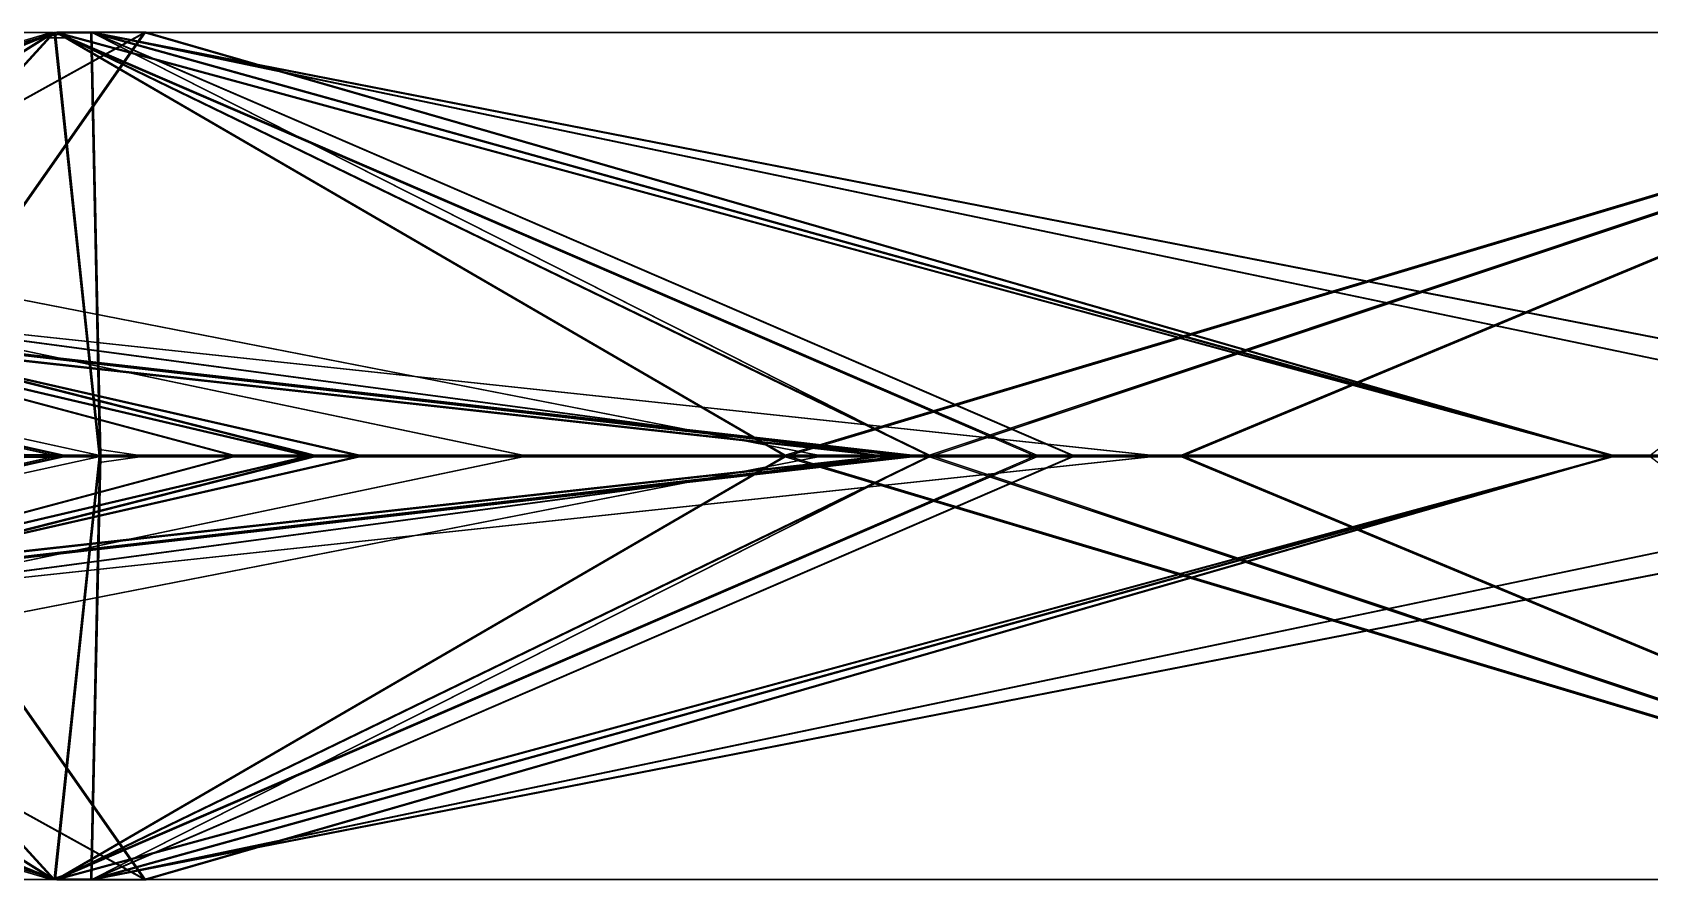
# Model space of a CAD drawing. Header units: metres. Extents: x -12.4 to 12.4, y -12.4 to 12.4.
# Drawn here: x 6.305 to 7.928, y -0.425 to 0.425 of the extents above; entities that cross this region are included whole.
import ezdxf

# ---------------------------------------------------------------- set-up
doc = ezdxf.new("R2010")
doc.units = ezdxf.units.M
doc.layers.add('Snowflake', color=7, linetype='CONTINUOUS')

msp = doc.modelspace()

# ---------------------------------------------------------------- linework, layer by layer
at = {"layer": 'Snowflake'}
for points in [[(7.134437, 0.003518, 4.979841), (3.983132, 0.425312, 5.112814), (3.317546, 0.425312, 5.393625)], [(7.134437, 0.003518, 4.979841), (3.317546, 0.425312, 5.393625), (3.323758, 0.423606, 5.39465)], [(5.244978, 0.000692, 5.416162), (7.150799, 0.000692, 4.979766), (3.323758, 0.423606, 5.39465)], [(3.323758, 0.423606, 5.39465), (7.150799, 0.000692, 4.979766), (7.134437, 0.003518, 4.979841)], [(4.637228, 0.000475, -4.682958), (7.173711, 0.000475, -4.96677), (3.462031, 0.424709, -5.35108)], [(7.181515, 0.000125, -4.967877), (3.475084, 0.423758, -5.351643), (3.462031, 0.424709, -5.35108)], [(3.462031, 0.424709, -5.35108), (7.173711, 0.000475, -4.96677), (7.181515, 0.000125, -4.967877)], [(3.464445, 0.424201, -5.353792), (7.181901, 0.000705, -5.711039), (4.718266, 0.000705, -5.762179)], [(7.181901, 0.000705, -5.711039), (3.464445, 0.424201, -5.353792), (3.482159, 0.42298, -5.353752)], [(7.181515, 0.000125, -4.967877), (7.433496, 0.000125, -5.404321), (3.475084, 0.423758, -5.351643)], [(7.433204, 0.000135, -5.406331), (3.482159, 0.42298, -5.353752), (3.475084, 0.423758, -5.351643)], [(3.475084, 0.423758, -5.351643), (7.433496, 0.000125, -5.404321), (7.433204, 0.000135, -5.406331)], [(3.482159, 0.42298, -5.353752), (7.433204, 0.000135, -5.406331), (7.193899, 0.000135, -5.710449)], [(3.482159, 0.42298, -5.353752), (7.193899, 0.000135, -5.710449), (7.181901, 0.000705, -5.711039)], [(3.943479, 0.425155, -0.188916), (6.324279, 0.425154, -0.17088), (4.890364, 0.000634, -0.892335)], [(6.324279, 0.425154, -0.17088), (3.943479, 0.425155, -0.188916), (3.946363, 0.425099, -0.187196)], [(3.946363, 0.425099, -0.187196), (6.326396, 0.425099, -0.169165), (6.324279, 0.425154, -0.17088)], [(5.938715, 0.000716, 0.443872), (6.326396, 0.425099, -0.169165), (3.946363, 0.425099, -0.187196)], [(7.152063, 0.000745, 4.977458), (3.984101, 0.424768, 5.111133), (3.983132, 0.425312, 5.112814)], [(3.983132, 0.425312, 5.112814), (7.134437, 0.003518, 4.979841), (7.152063, 0.000745, 4.977458)], [(3.984101, 0.424768, 5.111133), (7.152063, 0.000745, 4.977458), (4.053887, 0.000745, 4.727578)], [(4.195257, 0.000661, -6.735241), (6.579227, 0.000661, -6.89901), (4.772204, 0.424902, -7.265904)], [(6.374568, 0.000232, 10.482217), (6.339522, 0.000232, 9.629681), (4.442721, 0.423807, 7.244139)], [(6.331449, 0.001009, 9.617861), (4.479919, 0.414475, 7.289254), (4.442721, 0.423807, 7.244139)], [(4.442721, 0.423807, 7.244139), (6.339522, 0.000232, 9.629681), (6.331449, 0.001009, 9.617861)], [(6.374568, 0.000232, 10.482217), (4.442721, 0.423807, 7.244139), (4.475295, 0.416577, 7.302631)], [(6.584501, 0.000238, -6.899766), (4.781679, 0.423493, -7.265807), (4.772204, 0.424902, -7.265904)], [(4.772204, 0.424902, -7.265904), (6.579227, 0.000661, -6.89901), (6.584501, 0.000238, -6.899766)], [(6.631361, 0.000636, -7.495228), (5.529922, 0.000636, -7.67417), (4.776197, 0.424035, -7.268112)], [(6.631361, 0.000636, -7.495228), (4.776197, 0.424035, -7.268112), (4.788791, 0.421967, -7.267835)], [(6.584501, 0.000238, -6.899766), (6.800292, 0.000238, -7.273528), (4.781679, 0.423493, -7.265807)], [(6.800047, 0.000255, -7.275527), (4.788791, 0.421967, -7.267835), (4.781679, 0.423493, -7.265807)], [(4.781679, 0.423493, -7.265807), (6.800292, 0.000238, -7.273528), (6.800047, 0.000255, -7.275527)], [(6.800047, 0.000255, -7.275527), (6.636565, 0.000255, -7.494046), (4.788791, 0.421967, -7.267835)], [(4.788791, 0.421967, -7.267835), (6.636565, 0.000255, -7.494046), (6.631361, 0.000636, -7.495228)], [(4.890364, 0.000634, -0.892335), (6.324279, 0.425154, -0.17088), (6.31162, 0.419905, -0.178955)], [(5.137872, 0.000685, 7.399622), (6.50439, 0.000685, 7.317599), (4.92148, 0.424506, 6.952797)], [(6.509485, 0.000331, 7.316975), (4.927548, 0.423891, 6.952397), (4.92148, 0.424506, 6.952797)], [(4.92148, 0.424506, 6.952797), (6.50439, 0.000685, 7.317599), (6.509485, 0.000331, 7.316975)], [(6.58451, 0.000845, 6.520254), (4.924703, 0.423537, 6.949782), (4.928464, 0.423736, 6.95042)], [(6.58451, 0.000845, 6.520254), (5.560267, 0.000845, 6.613916), (4.924703, 0.423537, 6.949782)], [(6.509485, 0.000331, 7.316975), (7.096878, 0.000331, 6.894726), (4.927548, 0.423891, 6.952397)], [(7.097128, 0.000306, 6.892766), (4.928464, 0.423736, 6.95042), (4.927548, 0.423891, 6.952397)], [(4.927548, 0.423891, 6.952397), (7.096878, 0.000331, 6.894726), (7.097128, 0.000306, 6.892766)], [(7.097128, 0.000306, 6.892766), (6.59117, 0.000306, 6.520142), (4.928464, 0.423736, 6.95042)], [(4.928464, 0.423736, 6.95042), (6.59117, 0.000306, 6.520142), (6.58451, 0.000845, 6.520254)], [(6.320892, 0.422033, -0.175241), (5.291258, 0.000575, -0.784056), (5.287753, 0.000807, -0.784359)], [(5.287753, 0.000807, -0.784359), (6.31162, 0.419905, -0.178955), (6.320892, 0.422033, -0.175241)], [(6.320892, 0.422033, -0.175241), (5.649384, 0.000575, -0.784055), (5.291258, 0.000575, -0.784056)], [(5.649384, 0.000575, -0.784055), (6.320892, 0.422033, -0.175241), (6.327405, 0.425174, -0.171879)], [(6.327405, 0.425174, -0.171879), (5.652043, 0.001296, -0.784187), (5.649384, 0.000575, -0.784055)], [(6.417451, 0.425174, -0.89224), (5.652043, 0.001296, -0.784187), (6.327405, 0.425174, -0.171879)], [(5.652043, 0.001296, -0.784187), (6.417451, 0.425174, -0.89224), (6.416373, 0.42382, -0.893876)], [(6.416373, 0.42382, -0.893876), (5.652424, 0.000751, -0.786029), (5.652043, 0.001296, -0.784187)], [(6.416373, 0.42382, -0.893876), (6.119766, 0.000751, -1.145523), (5.652424, 0.000751, -0.786029)], [(6.326396, 0.425099, -0.169165), (5.938715, 0.000716, 0.443872), (5.940144, 0.000603, 0.44517)], [(5.940144, 0.000603, 0.44517), (6.327295, 0.424406, -0.167029), (6.326396, 0.425099, -0.169165)], [(5.940144, 0.000603, 0.44517), (6.372285, 0.000603, 1.66957), (6.327295, 0.424406, -0.167029)], [(6.418421, 0.424768, -0.894767), (6.121146, 0.000745, -1.146981), (6.119766, 0.000751, -1.145523)], [(6.119766, 0.000751, -1.145523), (6.416373, 0.42382, -0.893876), (6.418421, 0.424768, -0.894767)], [(6.418421, 0.424768, -0.894767), (7.886636, 0.000745, -3.70514), (6.121146, 0.000745, -1.146981)], [(6.329789, 0.425312, -0.176267), (6.327405, 0.425174, -0.171879), (6.31162, 0.419905, -0.178955)], [(6.333783, 0.423606, -0.181134), (6.329789, 0.425312, -0.176267), (6.31162, 0.419905, -0.178955)], [(6.329076, 0.425217, -0.168382), (6.3312, 0.424983, -0.169325), (6.31162, 0.419905, -0.178955)], [(6.328483, 0.424685, -0.161326), (6.329076, 0.425217, -0.168382), (6.31162, 0.419905, -0.178955)], [(6.327405, 0.425174, -0.171879), (6.320892, 0.422033, -0.175241), (6.31162, 0.419905, -0.178955)], [(6.324279, 0.425154, -0.17088), (6.326396, 0.425099, -0.169165), (6.31162, 0.419905, -0.178955)], [(6.326396, 0.425099, -0.169165), (6.327295, 0.424406, -0.167029), (6.31162, 0.419905, -0.178955)], [(6.330577, 0.425061, -0.170852), (6.331765, 0.423515, -0.174139), (6.31162, 0.419905, -0.178955)], [(6.3312, 0.424983, -0.169325), (6.330577, 0.425061, -0.170852), (6.31162, 0.419905, -0.178955)], [(6.327295, 0.424406, -0.167029), (6.328483, 0.424685, -0.161326), (6.31162, 0.419905, -0.178955)], [(6.339472, 0.419878, -0.188636), (6.333783, 0.423606, -0.181134), (6.31162, 0.419905, -0.178955)], [(6.331765, 0.423515, -0.174139), (6.339472, 0.419878, -0.188636), (6.31162, 0.419905, -0.178955)], [(6.372857, 0.006685, 1.650126), (6.328483, 0.424685, -0.161326), (6.327295, 0.424406, -0.167029)], [(6.327295, 0.424406, -0.167029), (6.372285, 0.000603, 1.66957), (6.372857, 0.006685, 1.650126)], [(6.417451, 0.425174, -0.89224), (6.327405, 0.425174, -0.171879), (6.329789, 0.425312, -0.176267)], [(6.365049, 0.425217, 0.317254), (6.329076, 0.425217, -0.168382), (6.328483, 0.424685, -0.161326)], [(6.328483, 0.424685, -0.161326), (6.364002, 0.424685, 0.318176), (6.365049, 0.425217, 0.317254)], [(6.372857, 0.006685, 1.650126), (6.364002, 0.424685, 0.318176), (6.328483, 0.424685, -0.161326)], [(6.329076, 0.425217, -0.168382), (6.365049, 0.425217, 0.317254), (7.201397, 0.00187, 0.263293)], [(7.205246, 0.000799, 0.263203), (6.3312, 0.424983, -0.169325), (6.329076, 0.425217, -0.168382)], [(6.329076, 0.425217, -0.168382), (7.201397, 0.00187, 0.263293), (7.205246, 0.000799, 0.263203)], [(7.879888, 0.003518, -3.688684), (6.419392, 0.425312, -0.893086), (6.329789, 0.425312, -0.176267)], [(6.329789, 0.425312, -0.176267), (6.419392, 0.425312, -0.893086), (6.417451, 0.425174, -0.89224)], [(7.879888, 0.003518, -3.688684), (6.329789, 0.425312, -0.176267), (6.333783, 0.423606, -0.181134)], [(7.060687, 0.000737, -0.74775), (6.330577, 0.425061, -0.170852), (8.47591, 0.425061, -0.224936)], [(8.47591, 0.425061, -0.224936), (6.330577, 0.425061, -0.170852), (6.3312, 0.424983, -0.169325)], [(7.059611, 0.000507, -0.749248), (6.331765, 0.423515, -0.174139), (6.330577, 0.425061, -0.170852)], [(6.330577, 0.425061, -0.170852), (7.060687, 0.000737, -0.74775), (7.059611, 0.000507, -0.749248)], [(6.3312, 0.424983, -0.169325), (8.475826, 0.424983, -0.223391), (8.47591, 0.425061, -0.224936)], [(7.205246, 0.000799, 0.263203), (8.475826, 0.424983, -0.223391), (6.3312, 0.424983, -0.169325)], [(7.059611, 0.000507, -0.749248), (7.059611, 0.000507, -1.324355), (6.331765, 0.423515, -0.174139)], [(7.060278, 0.000961, -1.327728), (6.339472, 0.419878, -0.188636), (6.331765, 0.423515, -0.174139)], [(6.331765, 0.423515, -0.174139), (7.059611, 0.000507, -1.324355), (7.060278, 0.000961, -1.327728)], [(7.313023, 0.000692, -1.834205), (7.888003, 0.000692, -3.702891), (6.333783, 0.423606, -0.181134)], [(6.333783, 0.423606, -0.181134), (7.888003, 0.000692, -3.702891), (7.879888, 0.003518, -3.688684)], [(7.313023, 0.000692, -1.834205), (6.333783, 0.423606, -0.181134), (6.339472, 0.419878, -0.188636)], [(6.365049, 0.425217, 0.317254), (6.364002, 0.424685, 0.318176), (6.366593, 0.424551, 0.319177)], [(6.364002, 0.424685, 0.318176), (6.365187, 0.424709, 0.322668), (6.366593, 0.424551, 0.319177)], [(6.374175, 0.000475, 1.674478), (6.365187, 0.424709, 0.322668), (6.364002, 0.424685, 0.318176)], [(6.364002, 0.424685, 0.318176), (6.372857, 0.006685, 1.650126), (6.374175, 0.000475, 1.674478)], [(7.201397, 0.00187, 0.263293), (6.365049, 0.425217, 0.317254), (6.366593, 0.424551, 0.319177)], [(6.374175, 0.000475, 1.674478), (7.888204, 0.000475, 3.729232), (6.365187, 0.424709, 0.322668)], [(6.365187, 0.424709, 0.322668), (6.372201, 0.423758, 0.33369), (6.366593, 0.424551, 0.319177)], [(7.893064, 0.000125, 3.735437), (6.372201, 0.423758, 0.33369), (6.365187, 0.424709, 0.322668)], [(6.365187, 0.424709, 0.322668), (7.888204, 0.000475, 3.729232), (7.893064, 0.000125, 3.735437)], [(6.366593, 0.424551, 0.319177), (7.348564, 0.000457, 1.20207), (7.204418, 0.000457, 0.265121)], [(6.377565, 0.42298, 0.338763), (6.368742, 0.424201, 0.323402), (6.366593, 0.424551, 0.319177)], [(6.372201, 0.423758, 0.33369), (6.377565, 0.42298, 0.338763), (6.366593, 0.424551, 0.319177)], [(7.348564, 0.000457, 1.20207), (6.366593, 0.424551, 0.319177), (6.368742, 0.424201, 0.323402)], [(6.366593, 0.424551, 0.319177), (7.204418, 0.000457, 0.265121), (7.201397, 0.00187, 0.263293)], [(6.368742, 0.424201, 0.323402), (8.536854, 0.000705, 3.36419), (7.349327, 0.000705, 1.20505)], [(8.536854, 0.000705, 3.36419), (6.368742, 0.424201, 0.323402), (6.377565, 0.42298, 0.338763)], [(6.368742, 0.424201, 0.323402), (7.349327, 0.000705, 1.20505), (7.348564, 0.000457, 1.20207)], [(7.893064, 0.000125, 3.735437), (8.397026, 0.000125, 3.735437), (6.372201, 0.423758, 0.33369)], [(8.398621, 0.000135, 3.734179), (6.377565, 0.42298, 0.338763), (6.372201, 0.423758, 0.33369)], [(6.372201, 0.423758, 0.33369), (8.397026, 0.000125, 3.735437), (8.398621, 0.000135, 3.734179)], [(6.377565, 0.42298, 0.338763), (8.398621, 0.000135, 3.734179), (8.542342, 0.000135, 3.374876)], [(6.377565, 0.42298, 0.338763), (8.542342, 0.000135, 3.374876), (8.536854, 0.000705, 3.36419)], [(6.418421, 0.424768, -0.894767), (6.416373, 0.42382, -0.893876), (6.417451, 0.425174, -0.89224)], [(6.417451, 0.425174, -0.89224), (6.419392, 0.425312, -0.893086), (6.418421, 0.424768, -0.894767)], [(7.886636, 0.000745, -3.70514), (6.418421, 0.424768, -0.894767), (6.419392, 0.425312, -0.893086)], [(6.419392, 0.425312, -0.893086), (7.879888, 0.003518, -3.688684), (7.886636, 0.000745, -3.70514)], [(7.060687, 0.000737, -0.74775), (8.47591, 0.425061, -0.224936), (8.465716, 0.420511, -0.230352)], [(8.475826, 0.424983, -0.223391), (7.205246, 0.000799, 0.263203), (7.209383, 0.000663, 0.263301)], [(7.209383, 0.000663, 0.263301), (8.476167, 0.42358, -0.22184), (8.475826, 0.424983, -0.223391)], [(7.209383, 0.000663, 0.263301), (7.928112, 0.000663, 0.263301), (8.476167, 0.42358, -0.22184)], [(7.458042, 0.000741, -0.711885), (8.465716, 0.420511, -0.230352), (8.477028, 0.42377, -0.226792)], [(8.477028, 0.42377, -0.226792), (7.460964, 0.000506, -0.712335), (7.458042, 0.000741, -0.711885)], [(8.000454, 0.000506, -0.856199), (7.460964, 0.000506, -0.712335), (8.477028, 0.42377, -0.226792)], [(6.329405, 0.000139, 10.591917), (6.374588, 0.000139, 10.486143), (4.475295, 0.416577, 7.302631)], [(6.329405, 0.000139, 10.591917), (4.475295, 0.416577, 7.302631), (4.5101, 0.408535, 7.368476)], [(4.475295, 0.416577, 7.302631), (6.374588, 0.000139, 10.486143), (6.374568, 0.000232, 10.482217)], [(6.331449, 0.001009, 9.617861), (6.024662, 0.001009, 9.227023), (4.479919, 0.414475, 7.289254)], [(6.304559, 0.000139, 10.650082), (6.328409, 0.000139, 10.594248), (4.5101, 0.408535, 7.368476)], [(4.5101, 0.408535, 7.368476), (6.328409, 0.000139, 10.594248), (6.329405, 0.000139, 10.591917)], [(6.31162, 0.419905, -0.178955), (4.896022, 0.000807, -0.891194), (4.890364, 0.000634, -0.892335)], [(6.31162, 0.419905, -0.178955), (5.287753, 0.000807, -0.784359), (4.896022, 0.000807, -0.891194)], [(7.060278, 0.000961, -1.327728), (7.309454, 0.000961, -1.82608), (6.339472, 0.419878, -0.188636)], [(6.339472, 0.419878, -0.188636), (7.309454, 0.000961, -1.82608), (7.313023, 0.000692, -1.834205)], [(8.465716, 0.420511, -0.230352), (7.065682, 0.000741, -0.747554), (7.060687, 0.000737, -0.74775)], [(7.458042, 0.000741, -0.711885), (7.065682, 0.000741, -0.747554), (8.465716, 0.420511, -0.230352)], [(7.158533, 0, 4.976282), (4.062048, 0, 4.726539), (4.053887, 0.000745, 4.727578)], [(4.053887, 0.000745, 4.727578), (7.152063, 0.000745, 4.977458), (7.158533, 0, 4.976282)], [(7.152063, -0.000745, 4.977458), (4.053887, -0.000745, 4.727578), (4.062048, 0, 4.726539)], [(6.67722, 0, 4.716118), (5.209784, 0, 4.561176), (4.062048, 0, 4.726539)], [(4.062048, 0, 4.726539), (7.158533, 0, 4.976282), (6.67722, 0, 4.716118)], [(7.158533, 0, 4.976282), (4.062048, 0, 4.726539), (5.209784, 0, 4.561176)], [(4.062048, 0, 4.726539), (7.158533, 0, 4.976282), (7.152063, -0.000745, 4.977458)], [(6.579227, 0.000661, -6.89901), (4.195257, 0.000661, -6.735241), (4.674504, 0, -6.766387)], [(6.328873, 0, -6.880036), (4.674504, 0, -6.766387), (4.195257, -0.000661, -6.735241)], [(4.195257, -0.000661, -6.735241), (6.579227, -0.000661, -6.89901), (6.328873, 0, -6.880036)], [(7.173711, 0.000475, -4.96677), (4.637228, 0.000475, -4.682958), (4.713272, 0, -4.689554)], [(7.124192, 0, -4.959317), (4.713272, 0, -4.689554), (4.637228, -0.000476, -4.682958)], [(4.637228, -0.000476, -4.682958), (7.173711, -0.000476, -4.96677), (7.124192, 0, -4.959317)], [(4.674504, 0, -6.766387), (6.328873, 0, -6.880036), (6.579227, 0.000661, -6.89901)], [(5.754635, 0, -6.836048), (4.674504, 0, -6.766387), (6.328873, 0, -6.880036)], [(4.713272, 0, -4.689554), (7.124192, 0, -4.959317), (7.173711, 0.000475, -4.96677)], [(6.086525, 0, -4.806689), (4.713272, 0, -4.689554), (7.124192, 0, -4.959317)], [(7.156339, 0, -5.713302), (4.761008, 0, -5.763025), (4.718266, 0.000705, -5.762179)], [(4.718266, 0.000705, -5.762179), (7.181901, 0.000705, -5.711039), (7.156339, 0, -5.713302)], [(7.181901, -0.000705, -5.711039), (4.718266, -0.000705, -5.762179), (4.761008, 0, -5.763025)], [(6.032709, 0, -5.796421), (7.156339, 0, -5.713302), (4.761008, 0, -5.763025)], [(4.761008, 0, -5.763025), (7.156339, 0, -5.713302), (7.181901, -0.000705, -5.711039)], [(5.137872, -0.000685, 7.399622), (6.50439, -0.000685, 7.317599), (6.50439, 0.000685, 7.317599)], [(6.50439, 0.000685, 7.317599), (5.137872, 0.000685, 7.399622), (5.137872, -0.000685, 7.399622)], [(6.677525, 0, 4.715135), (5.209765, 0, 4.560159), (5.209784, 0, 4.561176)], [(5.209765, 0, 4.560159), (6.677525, 0, 4.715135), (6.67722, 0, 4.716118)], [(6.67722, 0, 4.716118), (5.209784, 0, 4.561176), (5.209765, 0, 4.560159)], [(5.209784, 0, 4.561176), (6.67722, 0, 4.716118), (7.158533, 0, 4.976282)], [(5.209784, 0, 4.561176), (6.67722, 0, 4.716118), (6.677525, 0, 4.715135)], [(7.150799, 0.000692, 4.979766), (5.244978, 0.000692, 5.416162), (5.250628, 0, 5.416659)], [(7.157579, 0, 4.980004), (5.250628, 0, 5.416659), (5.244978, -0.000692, 5.416162)], [(5.244978, -0.000692, 5.416162), (7.150799, -0.000691, 4.979766), (7.157579, 0, 4.980004)], [(5.250628, 0, 5.416659), (7.157579, 0, 4.980004), (7.150799, 0.000692, 4.979766)], [(6.241353, 0, 5.550508), (5.250628, 0, 5.416659), (7.157579, 0, 4.980004)], [(5.529922, 0.000636, -7.67417), (6.631361, 0.000636, -7.495228), (6.631361, -0.000636, -7.495228)], [(6.631361, -0.000636, -7.495228), (5.529922, -0.000636, -7.67417), (5.529922, 0.000636, -7.67417)], [(5.560267, 0.000845, 6.613916), (6.58451, 0.000845, 6.520254), (6.58451, -0.000845, 6.520254)], [(6.58451, -0.000845, 6.520254), (5.560267, -0.000845, 6.613916), (5.560267, 0.000845, 6.613916)], [(6.328873, 0, -6.880036), (5.754635, 0, -6.836048), (5.754707, 0, -6.835041)], [(6.584984, 0, -6.898641), (5.754707, 0, -6.835041), (5.754635, 0, -6.836048)], [(5.754635, 0, -6.836048), (6.328873, 0, -6.880036), (6.584984, 0, -6.898641)], [(5.754707, 0, -6.835041), (6.584984, 0, -6.898641), (6.328873, 0, -6.880036)], [(6.372285, 0.000603, 1.66957), (5.940144, 0.000603, 0.44517), (5.940144, -0.000603, 0.44517)], [(5.940144, -0.000603, 0.44517), (6.372285, -0.000603, 1.66957), (6.372285, 0.000603, 1.66957)], [(6.34049, 0, 9.629304), (6.024646, 0, 9.226929), (6.024662, 0.001009, 9.227023)], [(6.024646, 0, 9.226929), (6.34049, 0, 9.629304), (6.331449, -0.001009, 9.617861)], [(6.331449, -0.001009, 9.617861), (6.024662, -0.001009, 9.227023), (6.024646, 0, 9.226929)], [(6.024662, 0.001009, 9.227023), (6.331449, 0.001009, 9.617861), (6.34049, 0, 9.629304)], [(7.194343, 0, -5.711504), (6.032733, 0, -5.797431), (6.032709, 0, -5.796421)], [(6.032709, 0, -5.796421), (7.156339, 0, -5.713302), (7.194343, 0, -5.711504)], [(7.156339, 0, -5.713302), (6.032709, 0, -5.796421), (6.032733, 0, -5.797431)], [(6.032733, 0, -5.797431), (7.194343, 0, -5.711504), (7.156339, 0, -5.713302)], [(7.124192, 0, -4.959317), (6.086525, 0, -4.806689), (6.086642, 0, -4.805686)], [(7.182055, 0, -4.966807), (6.086642, 0, -4.805686), (6.086525, 0, -4.806689)], [(6.086525, 0, -4.806689), (7.124192, 0, -4.959317), (7.182055, 0, -4.966807)], [(6.086642, 0, -4.805686), (7.182055, 0, -4.966807), (7.124192, 0, -4.959317)], [(6.554096, 0, -2.23171), (6.120049, 0, -1.146591), (6.124327, 0, -1.154568)], [(6.120049, 0, -1.146591), (6.554096, 0, -2.23171), (6.554986, 0, -2.231218)], [(6.554986, 0, -2.231218), (6.124327, 0, -1.154568), (6.120049, 0, -1.146591)], [(7.888853, 0, -3.71133), (6.124327, 0, -1.154568), (6.121146, 0.000745, -1.146981)], [(6.121146, 0.000745, -1.146981), (7.886636, 0.000745, -3.70514), (7.888853, 0, -3.71133)], [(7.886636, -0.000745, -3.70514), (6.121146, -0.000745, -1.146981), (6.124327, 0, -1.154568)], [(7.422889, 0, -3.424584), (6.554986, 0, -2.231218), (6.124327, 0, -1.154568)], [(6.124327, 0, -1.154568), (7.888853, 0, -3.71133), (7.422889, 0, -3.424584)], [(7.888853, 0, -3.71133), (6.124327, 0, -1.154568), (6.554986, 0, -2.231218)], [(6.124327, 0, -1.154568), (6.554986, 0, -2.231218), (6.554096, 0, -2.23171)], [(6.124327, 0, -1.154568), (7.888853, 0, -3.71133), (7.886636, -0.000745, -3.70514)], [(6.328409, 0.000139, 10.594248), (6.304559, 0.000139, 10.650082), (6.304667, 0, 10.652375)], [(6.329526, 0, 10.59418), (6.304667, 0, 10.652375), (6.304559, -0.000139, 10.650082)], [(6.304559, -0.000139, 10.650082), (6.328409, -0.000139, 10.594248), (6.329526, 0, 10.59418)], [(6.304667, 0, 10.652375), (6.329526, 0, 10.59418), (6.328409, 0.000139, 10.594248)], [(6.329405, -0.000139, 10.591917), (6.329405, 0.000139, 10.591917), (6.328409, 0.000139, 10.594248)], [(6.328409, -0.000139, 10.594248), (6.329405, -0.000139, 10.591917), (6.328409, 0.000139, 10.594248)], [(6.329526, 0, 10.59418), (6.328409, -0.000139, 10.594248), (6.328409, 0.000139, 10.594248)], [(6.584501, 0.000238, -6.899766), (6.579227, 0.000661, -6.89901), (6.328873, 0, -6.880036)], [(6.328873, 0, -6.880036), (6.584984, 0, -6.898641), (6.584501, 0.000238, -6.899766)], [(6.328873, 0, -6.880036), (6.579227, -0.000661, -6.89901), (6.584501, -0.000238, -6.899766)], [(6.584501, -0.000238, -6.899766), (6.584984, 0, -6.898641), (6.328873, 0, -6.880036)], [(6.374588, 0.000139, 10.486143), (6.329405, 0.000139, 10.591917), (6.329405, -0.000139, 10.591917)], [(6.329405, -0.000139, 10.591917), (6.374588, -0.000139, 10.486143), (6.374588, 0.000139, 10.486143)], [(6.331449, 0.001009, 9.617861), (6.339522, 0.000232, 9.629681), (6.331449, -0.001009, 9.617861)], [(6.34049, 0, 9.629304), (6.331449, 0.001009, 9.617861), (6.331449, -0.001009, 9.617861)], [(6.339522, 0.000232, 9.629681), (6.339522, -0.000232, 9.629681), (6.331449, -0.001009, 9.617861)], [(6.374568, -0.000232, 10.482217), (6.339522, -0.000232, 9.629681), (6.339522, 0.000232, 9.629681)], [(6.339522, 0.000232, 9.629681), (6.374568, 0.000232, 10.482217), (6.374568, -0.000232, 10.482217)], [(6.372857, 0.006685, 1.650126), (6.372285, 0.000603, 1.66957), (6.417909, 0, 1.737036)], [(6.372285, 0.000603, 1.66957), (6.372285, -0.000603, 1.66957), (6.417909, 0, 1.737036)], [(6.372285, -0.000603, 1.66957), (6.372857, -0.006685, 1.650126), (6.417909, 0, 1.737036)], [(6.374175, 0.000475, 1.674478), (6.372857, 0.006685, 1.650126), (6.417909, 0, 1.737036)], [(6.372857, -0.006685, 1.650126), (6.374175, -0.000476, 1.674478), (6.417909, 0, 1.737036)], [(7.888204, 0.000475, 3.729232), (6.374175, 0.000475, 1.674478), (6.417909, 0, 1.737036)], [(7.856989, 0, 3.690074), (6.417909, 0, 1.737036), (6.374175, -0.000476, 1.674478)], [(6.374175, -0.000476, 1.674478), (7.888204, -0.000476, 3.729232), (7.856989, 0, 3.690074)], [(6.374588, -0.000139, 10.486143), (6.374568, -0.000232, 10.482217), (6.374568, 0.000232, 10.482217)], [(6.374568, 0.000232, 10.482217), (6.374588, 0.000139, 10.486143), (6.374588, -0.000139, 10.486143)], [(6.417909, 0, 1.737036), (7.856989, 0, 3.690074), (7.888204, 0.000475, 3.729232)], [(6.417909, 0, 1.737036), (7.205977, 0, 2.867742), (7.856989, 0, 3.690074)], [(6.509485, -0.000331, 7.316975), (6.509485, 0.000331, 7.316975), (6.50439, 0.000685, 7.317599)], [(6.50439, 0.000685, 7.317599), (6.50439, -0.000685, 7.317599), (6.509485, -0.000331, 7.316975)], [(6.509485, -0.000331, 7.316975), (7.096878, -0.000331, 6.894726), (7.096878, 0.000331, 6.894726)], [(7.096878, 0.000331, 6.894726), (6.509485, 0.000331, 7.316975), (6.509485, -0.000331, 7.316975)], [(7.422189, 0, -3.425339), (6.554096, 0, -2.23171), (6.554986, 0, -2.231218)], [(6.554096, 0, -2.23171), (7.422189, 0, -3.425339), (7.422889, 0, -3.424584)], [(7.422889, 0, -3.424584), (6.554986, 0, -2.231218), (6.554096, 0, -2.23171)], [(6.554986, 0, -2.231218), (7.422889, 0, -3.424584), (7.888853, 0, -3.71133)], [(6.554986, 0, -2.231218), (7.422889, 0, -3.424584), (7.422189, 0, -3.425339)], [(6.800292, 0.000238, -7.273528), (6.584501, 0.000238, -6.899766), (6.584984, 0, -6.898641)], [(6.802008, 0, -7.274537), (6.584984, 0, -6.898641), (6.584501, -0.000238, -6.899766)], [(6.584501, -0.000238, -6.899766), (6.800292, -0.000238, -7.273528), (6.802008, 0, -7.274537)], [(6.59117, -0.000306, 6.520142), (6.58451, -0.000845, 6.520254), (6.58451, 0.000845, 6.520254)], [(6.58451, 0.000845, 6.520254), (6.59117, 0.000306, 6.520142), (6.59117, -0.000306, 6.520142)], [(6.584984, 0, -6.898641), (6.802008, 0, -7.274537), (6.800292, 0.000238, -7.273528)], [(6.59117, 0.000306, 6.520142), (7.097128, 0.000306, 6.892766), (7.097128, -0.000306, 6.892766)], [(7.097128, -0.000306, 6.892766), (6.59117, -0.000306, 6.520142), (6.59117, 0.000306, 6.520142)], [(6.631361, -0.000636, -7.495228), (6.631361, 0.000636, -7.495228), (6.636565, 0.000255, -7.494046)], [(6.636565, 0.000255, -7.494046), (6.636565, -0.000255, -7.494046), (6.631361, -0.000636, -7.495228)], [(6.800047, -0.000255, -7.275527), (6.636565, -0.000255, -7.494046), (6.636565, 0.000255, -7.494046)], [(6.636565, 0.000255, -7.494046), (6.800047, 0.000255, -7.275527), (6.800047, -0.000255, -7.275527)], [(6.800047, -0.000255, -7.275527), (6.800047, 0.000255, -7.275527), (6.800292, 0.000238, -7.273528)], [(6.800292, -0.000238, -7.273528), (6.800047, -0.000255, -7.275527), (6.800292, 0.000238, -7.273528)], [(6.802008, 0, -7.274537), (6.800292, -0.000238, -7.273528), (6.800292, 0.000238, -7.273528)], [(7.060278, 0.000961, -1.327728), (7.059611, 0.000507, -1.324355), (7.060278, -0.000961, -1.327728)], [(7.065682, 0.000741, -0.747554), (7.065682, -0.000741, -0.747554), (7.059611, 0.000507, -0.749248)], [(7.060687, 0.000737, -0.74775), (7.065682, 0.000741, -0.747554), (7.059611, 0.000507, -0.749248)], [(7.060687, -0.000737, -0.74775), (7.059611, -0.000507, -0.749248), (7.059611, 0.000507, -0.749248)], [(7.065682, -0.000741, -0.747554), (7.060687, -0.000737, -0.74775), (7.059611, 0.000507, -0.749248)], [(7.059611, 0.000507, -1.324355), (7.059611, -0.000507, -1.324355), (7.060278, -0.000961, -1.327728)], [(7.059611, -0.000507, -0.749248), (7.059611, -0.000507, -1.324355), (7.059611, 0.000507, -1.324355)], [(7.059611, 0.000507, -1.324355), (7.059611, 0.000507, -0.749248), (7.059611, -0.000507, -0.749248)], [(7.060484, 0, -1.327444), (7.060278, 0.000961, -1.327728), (7.060278, -0.000961, -1.327728)], [(7.309454, 0.000961, -1.82608), (7.060278, 0.000961, -1.327728), (7.060484, 0, -1.327444)], [(7.313678, 0, -1.833833), (7.060484, 0, -1.327444), (7.060278, -0.000961, -1.327728)], [(7.060278, -0.000961, -1.327728), (7.309454, -0.000961, -1.82608), (7.313678, 0, -1.833833)], [(7.060484, 0, -1.327444), (7.313678, 0, -1.833833), (7.309454, 0.000961, -1.82608)], [(7.065682, 0.000741, -0.747554), (7.458042, 0.000741, -0.711885), (7.458042, -0.000741, -0.711885)], [(7.458042, -0.000741, -0.711885), (7.065682, -0.000741, -0.747554), (7.065682, 0.000741, -0.747554)], [(7.096878, 0.000331, 6.894726), (7.096878, -0.000331, 6.894726), (7.097128, -0.000306, 6.892766)], [(7.097128, -0.000306, 6.892766), (7.097128, 0.000306, 6.892766), (7.096878, 0.000331, 6.894726)], [(7.181515, 0.000125, -4.967877), (7.173711, 0.000475, -4.96677), (7.124192, 0, -4.959317)], [(7.124192, 0, -4.959317), (7.182055, 0, -4.966807), (7.181515, 0.000125, -4.967877)], [(7.124192, 0, -4.959317), (7.173711, -0.000476, -4.96677), (7.181515, -0.000125, -4.967877)], [(7.181515, -0.000125, -4.967877), (7.182055, 0, -4.966807), (7.124192, 0, -4.959317)], [(7.134437, 0.003518, 4.979841), (7.150799, 0.000692, 4.979766), (7.158533, 0, 4.976282)], [(7.152063, 0.000745, 4.977458), (7.134437, 0.003518, 4.979841), (7.158533, 0, 4.976282)], [(7.134437, -0.003518, 4.979841), (7.152063, -0.000745, 4.977458), (7.158533, 0, 4.976282)], [(7.150799, -0.000691, 4.979766), (7.134437, -0.003518, 4.979841), (7.158533, 0, 4.976282)], [(7.150799, 0.000692, 4.979766), (7.157579, 0, 4.980004), (7.158533, 0, 4.976282)], [(7.157579, 0, 4.980004), (7.150799, -0.000691, 4.979766), (7.158533, 0, 4.976282)], [(7.156339, 0, -5.713302), (7.181901, 0.000705, -5.711039), (7.193899, 0.000135, -5.710449)], [(7.193899, 0.000135, -5.710449), (7.194343, 0, -5.711504), (7.156339, 0, -5.713302)], [(7.193899, -0.000135, -5.710449), (7.181901, -0.000705, -5.711039), (7.156339, 0, -5.713302)], [(7.156339, 0, -5.713302), (7.194343, 0, -5.711504), (7.193899, -0.000135, -5.710449)], [(7.433496, 0.000125, -5.404321), (7.181515, 0.000125, -4.967877), (7.182055, 0, -4.966807)], [(7.435248, 0, -5.405352), (7.182055, 0, -4.966807), (7.181515, -0.000125, -4.967877)], [(7.181515, -0.000125, -4.967877), (7.433496, -0.000125, -5.404321), (7.435248, 0, -5.405352)], [(7.182055, 0, -4.966807), (7.435248, 0, -5.405352), (7.433496, 0.000125, -5.404321)], [(7.435248, 0, -5.405352), (7.194343, 0, -5.711504), (7.193899, 0.000135, -5.710449)], [(7.193899, 0.000135, -5.710449), (7.433204, 0.000135, -5.406331), (7.435248, 0, -5.405352)], [(7.433204, -0.000135, -5.406331), (7.193899, -0.000135, -5.710449), (7.194343, 0, -5.711504)], [(7.194343, 0, -5.711504), (7.435248, 0, -5.405352), (7.433204, -0.000135, -5.406331)], [(7.201397, 0.00187, 0.263293), (7.204418, 0.000457, 0.265121), (7.209383, -0.000663, 0.263301)], [(7.205246, 0.000799, 0.263203), (7.201397, 0.00187, 0.263293), (7.209383, -0.000663, 0.263301)], [(7.204418, 0.000457, 0.265121), (7.204418, -0.000457, 0.265121), (7.209383, -0.000663, 0.263301)], [(7.204418, 0.000457, 0.265121), (7.348564, 0.000457, 1.20207), (7.348564, -0.000457, 1.20207)], [(7.348564, -0.000457, 1.20207), (7.204418, -0.000457, 0.265121), (7.204418, 0.000457, 0.265121)], [(7.205166, 0, 2.868344), (7.892407, 0, 3.736439), (7.856989, 0, 3.690074)], [(7.856989, 0, 3.690074), (7.205977, 0, 2.867742), (7.205166, 0, 2.868344)], [(7.892407, 0, 3.736439), (7.205166, 0, 2.868344), (7.205977, 0, 2.867742)], [(7.209383, 0.000663, 0.263301), (7.205246, 0.000799, 0.263203), (7.209383, -0.000663, 0.263301)], [(7.205977, 0, 2.867742), (7.856989, 0, 3.690074), (7.892407, 0, 3.736439)], [(7.209383, -0.000663, 0.263301), (7.928112, -0.000663, 0.263301), (7.928112, 0.000663, 0.263301)], [(7.928112, 0.000663, 0.263301), (7.209383, 0.000663, 0.263301), (7.209383, -0.000663, 0.263301)], [(7.316278, 0, -1.838848), (7.313023, 0.000692, -1.834205), (7.309454, 0.000961, -1.82608)], [(7.309454, 0.000961, -1.82608), (7.313678, 0, -1.833833), (7.316278, 0, -1.838848)], [(7.309454, -0.000961, -1.82608), (7.313023, -0.000692, -1.834205), (7.316278, 0, -1.838848)], [(7.316278, 0, -1.838848), (7.313678, 0, -1.833833), (7.309454, -0.000961, -1.82608)], [(7.888003, 0.000692, -3.702891), (7.313023, 0.000692, -1.834205), (7.316278, 0, -1.838848)], [(7.8916, 0, -3.708643), (7.316278, 0, -1.838848), (7.313023, -0.000692, -1.834205)], [(7.313023, -0.000692, -1.834205), (7.888003, -0.000691, -3.702891), (7.8916, 0, -3.708643)], [(7.313678, 0, -1.833833), (7.928578, 0, -2.629586), (7.927557, 0, -2.629916)], [(7.927557, 0, -2.629916), (7.316278, 0, -1.838848), (7.313678, 0, -1.833833)], [(7.928578, 0, -2.629586), (7.313678, 0, -1.833833), (7.316278, 0, -1.838848)], [(7.316278, 0, -1.838848), (7.8916, 0, -3.708643), (7.888003, 0.000692, -3.702891)], [(7.927557, 0, -2.629916), (7.316278, 0, -1.838848), (7.8916, 0, -3.708643)], [(7.316278, 0, -1.838848), (7.927557, 0, -2.629916), (7.928578, 0, -2.629586)], [(7.349327, 0.000705, 1.20505), (7.37143, 0, 1.241642), (7.348564, -0.000457, 1.20207)], [(7.348564, 0.000457, 1.20207), (7.349327, 0.000705, 1.20505), (7.348564, -0.000457, 1.20207)], [(7.37143, 0, 1.241642), (7.349327, -0.000705, 1.20505), (7.348564, -0.000457, 1.20207)], [(8.526034, 0, 3.340922), (7.37143, 0, 1.241642), (7.349327, 0.000705, 1.20505)], [(7.349327, 0.000705, 1.20505), (8.536854, 0.000705, 3.36419), (8.526034, 0, 3.340922)], [(8.536854, -0.000705, 3.36419), (7.349327, -0.000705, 1.20505), (7.37143, 0, 1.241642)], [(8.526034, 0, 3.340922), (8.036201, 0, 2.32627), (7.37143, 0, 1.241642)], [(7.37143, 0, 1.241642), (8.526034, 0, 3.340922), (8.536854, -0.000705, 3.36419)], [(7.435248, 0, -5.405352), (7.433204, 0.000135, -5.406331), (7.433496, 0.000125, -5.404321)], [(7.435248, 0, -5.405352), (7.433496, -0.000125, -5.404321), (7.433204, -0.000135, -5.406331)], [(7.458042, -0.000741, -0.711885), (7.458042, 0.000741, -0.711885), (7.460964, 0.000506, -0.712335)], [(7.460964, 0.000506, -0.712335), (7.460964, -0.000506, -0.712335), (7.458042, -0.000741, -0.711885)], [(7.460964, 0.000506, -0.712335), (8.000454, 0.000506, -0.856199), (8.000454, -0.000506, -0.856199)], [(8.000454, -0.000506, -0.856199), (7.460964, -0.000506, -0.712335), (7.460964, 0.000506, -0.712335)], [(7.893064, 0.000125, 3.735437), (7.888204, 0.000475, 3.729232), (7.856989, 0, 3.690074)], [(7.856989, 0, 3.690074), (7.892407, 0, 3.736439), (7.893064, 0.000125, 3.735437)], [(7.856989, 0, 3.690074), (7.888204, -0.000476, 3.729232), (7.893064, -0.000125, 3.735437)], [(7.893064, -0.000125, 3.735437), (7.892407, 0, 3.736439), (7.856989, 0, 3.690074)], [(7.879888, 0.003518, -3.688684), (7.888003, 0.000692, -3.702891), (7.888853, 0, -3.71133)], [(7.886636, 0.000745, -3.70514), (7.879888, 0.003518, -3.688684), (7.888853, 0, -3.71133)], [(7.879888, -0.003518, -3.688684), (7.886636, -0.000745, -3.70514), (7.888853, 0, -3.71133)], [(7.888003, -0.000691, -3.702891), (7.879888, -0.003518, -3.688684), (7.888853, 0, -3.71133)], [(7.888003, 0.000692, -3.702891), (7.8916, 0, -3.708643), (7.888853, 0, -3.71133)], [(7.8916, 0, -3.708643), (7.888003, -0.000691, -3.702891), (7.888853, 0, -3.71133)], [(7.892407, 0, 3.736439), (8.398795, 0, 3.736439), (8.397026, 0.000125, 3.735437)], [(8.397026, 0.000125, 3.735437), (7.893064, 0.000125, 3.735437), (7.892407, 0, 3.736439)], [(8.398795, 0, 3.736439), (7.892407, 0, 3.736439), (7.893064, -0.000125, 3.735437)], [(7.893064, -0.000125, 3.735437), (8.397026, -0.000125, 3.735437), (8.398795, 0, 3.736439)], [(3.317546, -0.425312, 5.393625), (7.134437, -0.003518, 4.979841), (7.150799, -0.000691, 4.979766)], [(7.150799, -0.000691, 4.979766), (3.323759, -0.423606, 5.39465), (3.317546, -0.425312, 5.393625)], [(3.983132, -0.425312, 5.112814), (7.134437, -0.003518, 4.979841), (3.317546, -0.425312, 5.393625)], [(7.150799, -0.000691, 4.979766), (5.244978, -0.000692, 5.416162), (3.323759, -0.423606, 5.39465)], [(7.173711, -0.000476, -4.96677), (4.637228, -0.000476, -4.682958), (3.462031, -0.424709, -5.35108)], [(7.173711, -0.000476, -4.96677), (3.462031, -0.424709, -5.35108), (3.475084, -0.423758, -5.351643)], [(7.193899, -0.000135, -5.710449), (3.482159, -0.42298, -5.353752), (3.464445, -0.424201, -5.353792)], [(3.464445, -0.424201, -5.353792), (7.181901, -0.000705, -5.711039), (7.193899, -0.000135, -5.710449)], [(7.181901, -0.000705, -5.711039), (3.464445, -0.424201, -5.353792), (4.718266, -0.000705, -5.762179)], [(7.433496, -0.000125, -5.404321), (7.181515, -0.000125, -4.967877), (3.475084, -0.423758, -5.351643)], [(7.433496, -0.000125, -5.404321), (3.475084, -0.423758, -5.351643), (3.482159, -0.42298, -5.353752)], [(3.475084, -0.423758, -5.351643), (7.181515, -0.000125, -4.967877), (7.173711, -0.000476, -4.96677)], [(3.482159, -0.42298, -5.353752), (7.433204, -0.000135, -5.406331), (7.433496, -0.000125, -5.404321)], [(7.433204, -0.000135, -5.406331), (3.482159, -0.42298, -5.353752), (7.193899, -0.000135, -5.710449)], [(6.324279, -0.425155, -0.17088), (3.943479, -0.425154, -0.188916), (4.890364, -0.000634, -0.892335)], [(6.326396, -0.425099, -0.169165), (5.938715, -0.000716, 0.443872), (3.946363, -0.425099, -0.187196)], [(7.134437, -0.003518, 4.979841), (3.983132, -0.425312, 5.112814), (3.984101, -0.424768, 5.111133)], [(7.152063, -0.000745, 4.977458), (3.984101, -0.424768, 5.111133), (4.053887, -0.000745, 4.727578)], [(3.984101, -0.424768, 5.111133), (7.152063, -0.000745, 4.977458), (7.134437, -0.003518, 4.979841)], [(6.579227, -0.000661, -6.89901), (4.195257, -0.000661, -6.735241), (4.772204, -0.424902, -7.265904)], [(4.442721, -0.423807, 7.244139), (6.374568, -0.000232, 10.482217), (6.374588, -0.000139, 10.486143)], [(6.374588, -0.000139, 10.486143), (4.475295, -0.416577, 7.302631), (4.442721, -0.423807, 7.244139)], [(6.339522, -0.000232, 9.629681), (6.374568, -0.000232, 10.482217), (4.442721, -0.423807, 7.244139)], [(6.339522, -0.000232, 9.629681), (4.442721, -0.423807, 7.244139), (4.479919, -0.414475, 7.289254)], [(6.374588, -0.000139, 10.486143), (6.329405, -0.000139, 10.591917), (4.475295, -0.416577, 7.302631)], [(4.475295, -0.416577, 7.302631), (6.329405, -0.000139, 10.591917), (6.328409, -0.000139, 10.594248)], [(6.328409, -0.000139, 10.594248), (4.5101, -0.408535, 7.368476), (4.475295, -0.416577, 7.302631)], [(4.479919, -0.414475, 7.289254), (6.331449, -0.001009, 9.617861), (6.339522, -0.000232, 9.629681)], [(6.024662, -0.001009, 9.227023), (6.331449, -0.001009, 9.617861), (4.479919, -0.414475, 7.289254)], [(6.328409, -0.000139, 10.594248), (6.304559, -0.000139, 10.650082), (4.5101, -0.408535, 7.368476)], [(6.579227, -0.000661, -6.89901), (4.772204, -0.424902, -7.265904), (4.781679, -0.423493, -7.265807)], [(4.776197, -0.424035, -7.268111), (6.631361, -0.000636, -7.495228), (6.636565, -0.000255, -7.494046)], [(6.636565, -0.000255, -7.494046), (4.788791, -0.421967, -7.267835), (4.776197, -0.424035, -7.268111)], [(5.529922, -0.000636, -7.67417), (6.631361, -0.000636, -7.495228), (4.776197, -0.424035, -7.268111)], [(6.800292, -0.000238, -7.273528), (6.584501, -0.000238, -6.899766), (4.781679, -0.423493, -7.265807)], [(6.800292, -0.000238, -7.273528), (4.781679, -0.423493, -7.265807), (4.788791, -0.421967, -7.267835)], [(4.781679, -0.423493, -7.265807), (6.584501, -0.000238, -6.899766), (6.579227, -0.000661, -6.89901)], [(4.788791, -0.421967, -7.267835), (6.800047, -0.000255, -7.275527), (6.800292, -0.000238, -7.273528)], [(6.636565, -0.000255, -7.494046), (6.800047, -0.000255, -7.275527), (4.788791, -0.421967, -7.267835)], [(6.324279, -0.425155, -0.17088), (4.890364, -0.000634, -0.892335), (4.896022, -0.000807, -0.891194)], [(5.287753, -0.000807, -0.784359), (6.31162, -0.419905, -0.178955), (4.896022, -0.000807, -0.891194)], [(4.896022, -0.000807, -0.891194), (6.31162, -0.419905, -0.178955), (6.324279, -0.425155, -0.17088)], [(6.50439, -0.000685, 7.317599), (5.137872, -0.000685, 7.399622), (4.92148, -0.424506, 6.952797)], [(6.50439, -0.000685, 7.317599), (4.92148, -0.424506, 6.952797), (4.927548, -0.423891, 6.952397)], [(4.924703, -0.423537, 6.949782), (6.58451, -0.000845, 6.520254), (6.59117, -0.000306, 6.520142)], [(6.59117, -0.000306, 6.520142), (4.928464, -0.423736, 6.95042), (4.924703, -0.423537, 6.949782)], [(5.560267, -0.000845, 6.613916), (6.58451, -0.000845, 6.520254), (4.924703, -0.423537, 6.949782)], [(7.096878, -0.000331, 6.894726), (6.509485, -0.000331, 7.316975), (4.927548, -0.423891, 6.952397)], [(7.096878, -0.000331, 6.894726), (4.927548, -0.423891, 6.952397), (4.928464, -0.423736, 6.95042)], [(4.927548, -0.423891, 6.952397), (6.509485, -0.000331, 7.316975), (6.50439, -0.000685, 7.317599)], [(6.59117, -0.000306, 6.520142), (7.097128, -0.000306, 6.892766), (4.928464, -0.423736, 6.95042)], [(4.928464, -0.423736, 6.95042), (7.097128, -0.000306, 6.892766), (7.096878, -0.000331, 6.894726)], [(6.31162, -0.419905, -0.178955), (5.287753, -0.000807, -0.784359), (5.291258, -0.000575, -0.784056)], [(5.649384, -0.000575, -0.784055), (6.320892, -0.422033, -0.175241), (5.291258, -0.000575, -0.784056)], [(5.291258, -0.000575, -0.784056), (6.320892, -0.422033, -0.175241), (6.31162, -0.419905, -0.178955)], [(6.320892, -0.422033, -0.175241), (5.649384, -0.000575, -0.784055), (5.652043, -0.001296, -0.784187)], [(6.417451, -0.425174, -0.89224), (5.652043, -0.001296, -0.784187), (5.652424, -0.000751, -0.786029)], [(5.652043, -0.001296, -0.784187), (6.417451, -0.425174, -0.89224), (6.327405, -0.425174, -0.171879)], [(5.652043, -0.001296, -0.784187), (6.327405, -0.425174, -0.171879), (6.320892, -0.422033, -0.175241)], [(6.119766, -0.000751, -1.145523), (6.416373, -0.42382, -0.893876), (5.652424, -0.000751, -0.786029)], [(5.652424, -0.000751, -0.786029), (6.416373, -0.42382, -0.893876), (6.417451, -0.425174, -0.89224)], [(6.327295, -0.424406, -0.167029), (5.940144, -0.000603, 0.44517), (5.938715, -0.000716, 0.443872)], [(5.938715, -0.000716, 0.443872), (6.326396, -0.425099, -0.169165), (6.327295, -0.424406, -0.167029)], [(6.372285, -0.000603, 1.66957), (5.940144, -0.000603, 0.44517), (6.327295, -0.424406, -0.167029)], [(6.416373, -0.42382, -0.893876), (6.119766, -0.000751, -1.145523), (6.121146, -0.000745, -1.146981)], [(7.886636, -0.000745, -3.70514), (6.418421, -0.424767, -0.894767), (6.121146, -0.000745, -1.146981)], [(6.121146, -0.000745, -1.146981), (6.418421, -0.424767, -0.894767), (6.416373, -0.42382, -0.893876)], [(6.372285, -0.000603, 1.66957), (6.327295, -0.424406, -0.167029), (6.328483, -0.424685, -0.161326)], [(6.328483, -0.424685, -0.161326), (6.372857, -0.006685, 1.650126), (6.372285, -0.000603, 1.66957)], [(6.364002, -0.424685, 0.318176), (6.372857, -0.006685, 1.650126), (6.328483, -0.424685, -0.161326)], [(6.365049, -0.425217, 0.317254), (6.329076, -0.425217, -0.168382), (7.201397, -0.00187, 0.263293)], [(7.201397, -0.00187, 0.263293), (6.329076, -0.425217, -0.168382), (6.3312, -0.424983, -0.169325)], [(6.329789, -0.425312, -0.176267), (7.879888, -0.003518, -3.688684), (7.888003, -0.000691, -3.702891)], [(7.888003, -0.000691, -3.702891), (6.333783, -0.423606, -0.181134), (6.329789, -0.425312, -0.176267)], [(6.419392, -0.425311, -0.893086), (7.879888, -0.003518, -3.688684), (6.329789, -0.425312, -0.176267)], [(6.330577, -0.425061, -0.170852), (7.060687, -0.000737, -0.74775), (8.47591, -0.425061, -0.224936)], [(7.060687, -0.000737, -0.74775), (6.330577, -0.425061, -0.170852), (6.331764, -0.423516, -0.174139)], [(8.475826, -0.424983, -0.223392), (7.205246, -0.000799, 0.263203), (6.3312, -0.424983, -0.169325)], [(6.3312, -0.424983, -0.169325), (7.205246, -0.000799, 0.263203), (7.201397, -0.00187, 0.263293)], [(7.059611, -0.000507, -1.324355), (7.059611, -0.000507, -0.749248), (6.331764, -0.423516, -0.174139)], [(6.331764, -0.423516, -0.174139), (7.059611, -0.000507, -0.749248), (7.060687, -0.000737, -0.74775)], [(7.059611, -0.000507, -1.324355), (6.331764, -0.423516, -0.174139), (6.339472, -0.419878, -0.188637)], [(7.888003, -0.000691, -3.702891), (7.313023, -0.000692, -1.834205), (6.333783, -0.423606, -0.181134)], [(6.333783, -0.423606, -0.181134), (7.313023, -0.000692, -1.834205), (7.309454, -0.000961, -1.82608)], [(7.309454, -0.000961, -1.82608), (6.339472, -0.419878, -0.188637), (6.333783, -0.423606, -0.181134)], [(6.339472, -0.419878, -0.188637), (7.060278, -0.000961, -1.327728), (7.059611, -0.000507, -1.324355)], [(7.309454, -0.000961, -1.82608), (7.060278, -0.000961, -1.327728), (6.339472, -0.419878, -0.188637)], [(6.372857, -0.006685, 1.650126), (6.364002, -0.424685, 0.318176), (6.365187, -0.424709, 0.322668)], [(7.204418, -0.000457, 0.265121), (6.366593, -0.424551, 0.319177), (6.365049, -0.425217, 0.317254)], [(6.365049, -0.425217, 0.317254), (7.201397, -0.00187, 0.263293), (7.204418, -0.000457, 0.265121)], [(7.888204, -0.000476, 3.729232), (6.374175, -0.000476, 1.674478), (6.365187, -0.424709, 0.322668)], [(7.888204, -0.000476, 3.729232), (6.365187, -0.424709, 0.322668), (6.372201, -0.423758, 0.33369)], [(6.365187, -0.424709, 0.322668), (6.374175, -0.000476, 1.674478), (6.372857, -0.006685, 1.650126)], [(7.348564, -0.000457, 1.20207), (6.366593, -0.424551, 0.319177), (7.204418, -0.000457, 0.265121)], [(6.366593, -0.424551, 0.319177), (7.348564, -0.000457, 1.20207), (7.349327, -0.000705, 1.20505)], [(7.349327, -0.000705, 1.20505), (6.368742, -0.424201, 0.323402), (6.366593, -0.424551, 0.319177)], [(8.542342, -0.000135, 3.374876), (6.377565, -0.42298, 0.338763), (6.368742, -0.424201, 0.323402)], [(6.368742, -0.424201, 0.323402), (8.536854, -0.000705, 3.36419), (8.542342, -0.000135, 3.374876)], [(8.536854, -0.000705, 3.36419), (6.368742, -0.424201, 0.323402), (7.349327, -0.000705, 1.20505)], [(8.397026, -0.000125, 3.735437), (7.893064, -0.000125, 3.735437), (6.372201, -0.423758, 0.33369)], [(8.397026, -0.000125, 3.735437), (6.372201, -0.423758, 0.33369), (6.377565, -0.42298, 0.338763)], [(6.372201, -0.423758, 0.33369), (7.893064, -0.000125, 3.735437), (7.888204, -0.000476, 3.729232)], [(6.377565, -0.42298, 0.338763), (8.398621, -0.000135, 3.734179), (8.397026, -0.000125, 3.735437)], [(8.398621, -0.000135, 3.734179), (6.377565, -0.42298, 0.338763), (8.542342, -0.000135, 3.374876)], [(6.418421, -0.424767, -0.894767), (7.886636, -0.000745, -3.70514), (7.879888, -0.003518, -3.688684)], [(7.879888, -0.003518, -3.688684), (6.419392, -0.425311, -0.893086), (6.418421, -0.424767, -0.894767)], [(8.47591, -0.425061, -0.224936), (7.060687, -0.000737, -0.74775), (7.065682, -0.000741, -0.747554)], [(7.065682, -0.000741, -0.747554), (7.458042, -0.000741, -0.711885), (8.465716, -0.420511, -0.230352)], [(7.065682, -0.000741, -0.747554), (8.465716, -0.420511, -0.230352), (8.47591, -0.425061, -0.224936)], [(7.204418, -0.000457, 0.265121), (7.201397, -0.00187, 0.263293), (7.209383, -0.000663, 0.263301)], [(7.201397, -0.00187, 0.263293), (7.205246, -0.000799, 0.263203), (7.209383, -0.000663, 0.263301)], [(8.476167, -0.42358, -0.22184), (7.209383, -0.000663, 0.263301), (7.205246, -0.000799, 0.263203)], [(7.205246, -0.000799, 0.263203), (8.475826, -0.424983, -0.223392), (8.476167, -0.42358, -0.22184)], [(7.928112, -0.000663, 0.263301), (7.209383, -0.000663, 0.263301), (8.476167, -0.42358, -0.22184)], [(8.465716, -0.420511, -0.230352), (7.458042, -0.000741, -0.711885), (7.460964, -0.000506, -0.712335)], [(7.460964, -0.000506, -0.712335), (8.000454, -0.000506, -0.856199), (8.477028, -0.42377, -0.226792)], [(7.460964, -0.000506, -0.712335), (8.477028, -0.42377, -0.226792), (8.465716, -0.420511, -0.230352)], [(6.31162, -0.419905, -0.178955), (6.320892, -0.422033, -0.175241), (6.324279, -0.425155, -0.17088)], [(6.339472, -0.419878, -0.188637), (6.331764, -0.423516, -0.174139), (6.324279, -0.425155, -0.17088)], [(6.333783, -0.423606, -0.181134), (6.339472, -0.419878, -0.188637), (6.324279, -0.425155, -0.17088)], [(3.943479, -0.425154, -0.188916), (6.324279, -0.425155, -0.17088), (6.326396, -0.425099, -0.169165)], [(6.326396, -0.425099, -0.169165), (3.946363, -0.425099, -0.187196), (3.943479, -0.425154, -0.188916)], [(6.320892, -0.422033, -0.175241), (6.327405, -0.425174, -0.171879), (6.324279, -0.425155, -0.17088)], [(6.331764, -0.423516, -0.174139), (6.330577, -0.425061, -0.170852), (6.324279, -0.425155, -0.17088)], [(6.329789, -0.425312, -0.176267), (6.333783, -0.423606, -0.181134), (6.324279, -0.425155, -0.17088)], [(6.327295, -0.424406, -0.167029), (6.326396, -0.425099, -0.169165), (6.324279, -0.425155, -0.17088)], [(6.328483, -0.424685, -0.161326), (6.327295, -0.424406, -0.167029), (6.324279, -0.425155, -0.17088)], [(6.329076, -0.425217, -0.168382), (6.328483, -0.424685, -0.161326), (6.324279, -0.425155, -0.17088)], [(6.3312, -0.424983, -0.169325), (6.329076, -0.425217, -0.168382), (6.324279, -0.425155, -0.17088)], [(6.330577, -0.425061, -0.170852), (6.3312, -0.424983, -0.169325), (6.324279, -0.425155, -0.17088)], [(6.327405, -0.425174, -0.171879), (6.329789, -0.425312, -0.176267), (6.324279, -0.425155, -0.17088)], [(6.327405, -0.425174, -0.171879), (6.417451, -0.425174, -0.89224), (6.419392, -0.425311, -0.893086)], [(6.419392, -0.425311, -0.893086), (6.329789, -0.425312, -0.176267), (6.327405, -0.425174, -0.171879)], [(6.364002, -0.424685, 0.318176), (6.328483, -0.424685, -0.161326), (6.329076, -0.425217, -0.168382)], [(6.329076, -0.425217, -0.168382), (6.365049, -0.425217, 0.317254), (6.364002, -0.424685, 0.318176)], [(6.330577, -0.425061, -0.170852), (8.47591, -0.425061, -0.224936), (8.475826, -0.424983, -0.223392)], [(8.475826, -0.424983, -0.223392), (6.3312, -0.424983, -0.169325), (6.330577, -0.425061, -0.170852)], [(6.365187, -0.424709, 0.322668), (6.364002, -0.424685, 0.318176), (6.365049, -0.425217, 0.317254)], [(6.377565, -0.42298, 0.338763), (6.372201, -0.423758, 0.33369), (6.365049, -0.425217, 0.317254)], [(6.368742, -0.424201, 0.323402), (6.377565, -0.42298, 0.338763), (6.365049, -0.425217, 0.317254)], [(6.372201, -0.423758, 0.33369), (6.365187, -0.424709, 0.322668), (6.365049, -0.425217, 0.317254)], [(6.366593, -0.424551, 0.319177), (6.368742, -0.424201, 0.323402), (6.365049, -0.425217, 0.317254)], [(6.417451, -0.425174, -0.89224), (6.416373, -0.42382, -0.893876), (6.418421, -0.424767, -0.894767)], [(6.418421, -0.424767, -0.894767), (6.419392, -0.425311, -0.893086), (6.417451, -0.425174, -0.89224)]]:
    msp.add_3dface(points, dxfattribs=at)

doc.saveas('drawing.dxf')
